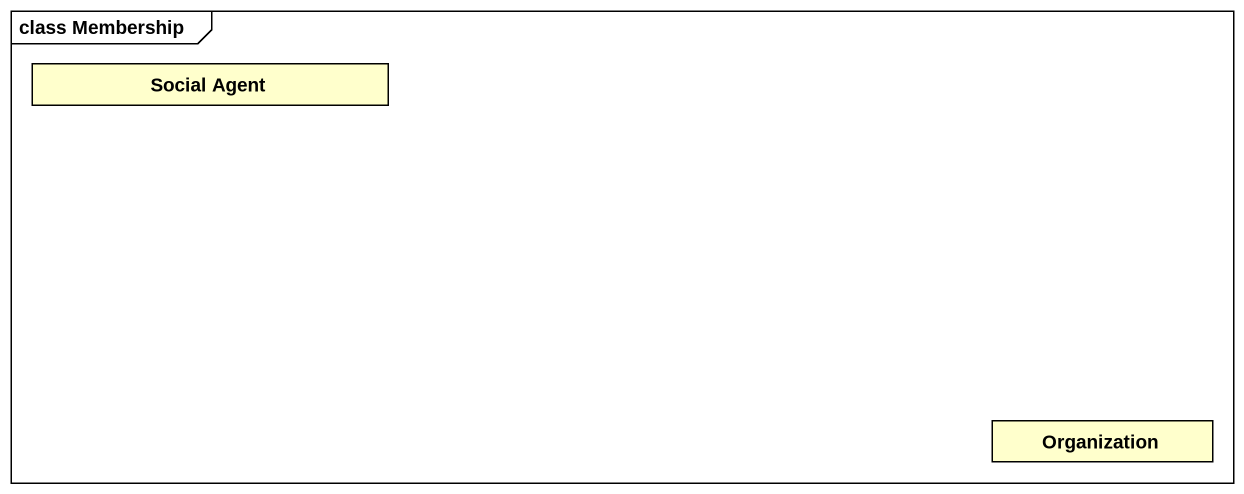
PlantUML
@startuml
mainframe class Membership
hide circle
hide empty members
class "Social Agent" as Social_Agent
class Organization
@enduml
